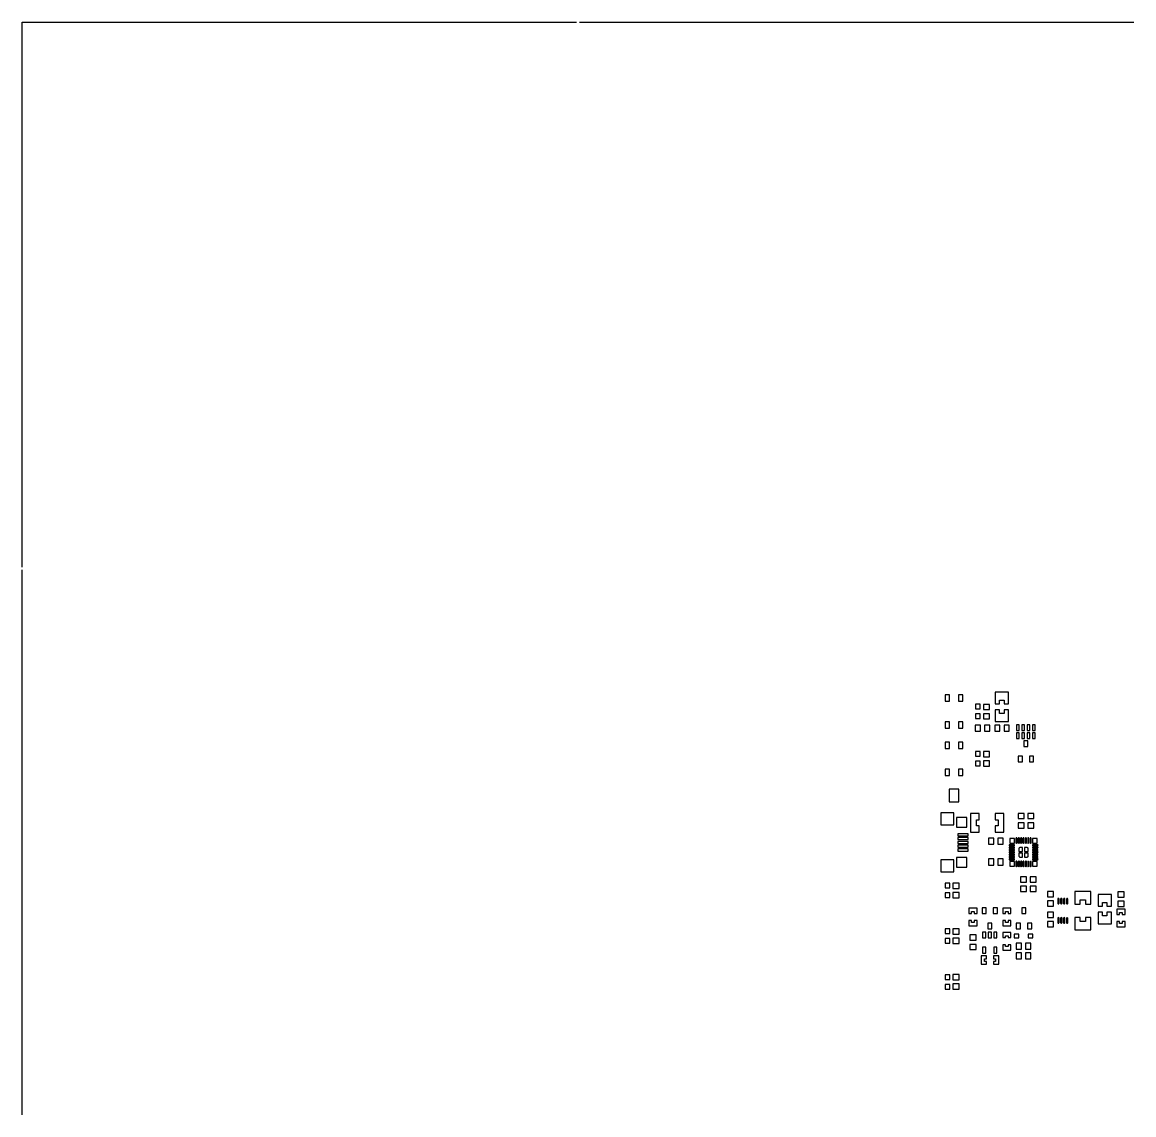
# Model space of a CAD drawing. Extents: x -171 to 209, y -140 to 140.
# Drawn here: x -170.5 to 19.2, y -46.8 to 139.7 of the extents above; entities that cross this region are included whole.
import ezdxf

# ---------------------------------------------------------------- set-up
doc = ezdxf.new("R2010")
doc.units = 0
doc.header["$MEASUREMENT"] = 0
doc.layers.get('0').update_dxf_attribs({"linetype": 'CONTINUOUS'})

msp = doc.modelspace()

# ---------------------------------------------------------------- linework, layer by layer
for points in [[(-170.530488, 139.697998), (-75.905493, 139.697998)], [(-170.530488, 46.697998), (-170.530488, 139.697998)], [(-75.405503, 139.697998), (19.219503, 139.697998)], [(-170.530488, -46.801997), (-170.530488, 46.197998)], [(-12.22, 24.87), (-12.97, 24.87), (-12.97, 24.87), (-12.97, 23.8), (-12.97, 23.8), (-12.22, 23.8), (-12.22, 23.8), (-12.22, 24.87)], [(-9.97, 24.87), (-10.72, 24.87), (-10.72, 24.87), (-10.72, 23.8), (-10.72, 23.8), (-9.97, 23.8), (-9.97, 23.8), (-9.97, 24.87)], [(-2.16, 25.35), (-4.44, 25.35), (-4.44, 25.35), (-4.44, 23.32), (-4.44, 23.32), (-3.68, 23.32), (-3.68, 23.32), (-3.68, 24), (-3.68, 24), (-2.92, 24), (-2.92, 24), (-2.92, 23.32), (-2.92, 23.32), (-2.16, 23.32), (-2.16, 23.32), (-2.16, 25.35)], [(-6.99, 23.27), (-7.79, 23.27), (-7.79, 23.27), (-7.79, 22.48), (-7.79, 22.48), (-6.99, 22.48), (-6.99, 22.48), (-6.99, 23.27)], [(-5.41, 23.26), (-6.46, 23.26), (-6.46, 23.26), (-6.46, 22.36), (-6.46, 22.36), (-5.41, 22.36), (-5.41, 22.36), (-5.41, 23.26)], [(-6.99, 21.62), (-7.79, 21.62), (-7.79, 21.62), (-7.79, 20.83), (-7.79, 20.83), (-6.99, 20.83), (-6.99, 20.83), (-6.99, 21.62)], [(-5.41, 21.66), (-6.46, 21.66), (-6.46, 21.66), (-6.46, 20.76), (-6.46, 20.76), (-5.41, 20.76), (-5.41, 20.76), (-5.41, 21.66)], [(-2.16, 22.35), (-2.92, 22.35), (-2.92, 22.35), (-2.92, 21.67), (-2.92, 21.67), (-3.68, 21.67), (-3.68, 21.67), (-3.68, 22.35), (-3.68, 22.35), (-4.44, 22.35), (-4.44, 22.35), (-4.44, 20.32), (-4.44, 20.32), (-2.16, 20.32), (-2.16, 20.32), (-2.16, 22.35)], [(-12.22, 20.27), (-12.97, 20.27), (-12.97, 20.27), (-12.97, 19.2), (-12.97, 19.2), (-12.22, 19.2), (-12.22, 19.2), (-12.22, 20.27)], [(-9.97, 20.27), (-10.72, 20.27), (-10.72, 20.27), (-10.72, 19.2), (-10.72, 19.2), (-9.97, 19.2), (-9.97, 19.2), (-9.97, 20.27)], [(-6.95, 19.72), (-7.85, 19.72), (-7.85, 19.72), (-7.85, 18.67), (-7.85, 18.67), (-6.95, 18.67), (-6.95, 18.67), (-6.95, 19.72)], [(-5.35, 19.72), (-6.25, 19.72), (-6.25, 19.72), (-6.25, 18.67), (-6.25, 18.67), (-5.35, 18.67), (-5.35, 18.67), (-5.35, 19.72)], [(-3.62, 19.72), (-4.52, 19.72), (-4.52, 19.72), (-4.52, 18.67), (-4.52, 18.67), (-3.62, 18.67), (-3.62, 18.67), (-3.62, 19.72)], [(-2.03, 19.72), (-2.92, 19.72), (-2.92, 19.72), (-2.92, 18.67), (-2.92, 18.67), (-2.03, 18.67), (-2.03, 18.67), (-2.03, 19.72)], [(-0.34, 19.74), (-0.79, 19.74), (-0.79, 19.74), (-0.79, 18.79), (-0.79, 18.79), (-0.34, 18.79), (-0.34, 18.79), (-0.34, 19.74)], [(0.56, 19.74), (0.11, 19.74), (0.11, 19.74), (0.11, 18.79), (0.11, 18.79), (0.56, 18.79), (0.56, 18.79), (0.56, 19.74)], [(1.46, 19.74), (1.01, 19.74), (1.01, 19.74), (1.01, 18.79), (1.01, 18.79), (1.46, 18.79), (1.46, 18.79), (1.46, 19.74)], [(2.36, 19.74), (1.91, 19.74), (1.91, 19.74), (1.91, 18.79), (1.91, 18.79), (2.36, 18.79), (2.36, 18.79), (2.36, 19.74)], [(-0.34, 18.39), (-0.79, 18.39), (-0.79, 18.39), (-0.79, 17.44), (-0.79, 17.44), (-0.34, 17.44), (-0.34, 17.44), (-0.34, 18.39)], [(0.56, 18.39), (0.11, 18.39), (0.11, 18.39), (0.11, 17.44), (0.11, 17.44), (0.56, 17.44), (0.56, 17.44), (0.56, 18.39)], [(1.46, 18.39), (1.01, 18.39), (1.01, 18.39), (1.01, 17.44), (1.01, 17.44), (1.46, 17.44), (1.46, 17.44), (1.46, 18.39)], [(2.36, 18.39), (1.91, 18.39), (1.91, 18.39), (1.91, 17.44), (1.91, 17.44), (2.36, 17.44), (2.36, 17.44), (2.36, 18.39)], [(-12.22, 16.81), (-12.97, 16.81), (-12.97, 16.81), (-12.97, 15.73), (-12.97, 15.73), (-12.22, 15.73), (-12.22, 15.73), (-12.22, 16.81)], [(-9.97, 16.81), (-10.72, 16.81), (-10.72, 16.81), (-10.72, 15.73), (-10.72, 15.73), (-9.97, 15.73), (-9.97, 15.73), (-9.97, 16.81)], [(-6.99, 15.21), (-7.79, 15.21), (-7.79, 15.21), (-7.79, 14.41), (-7.79, 14.41), (-6.99, 14.41), (-6.99, 14.41), (-6.99, 15.21)], [(-5.41, 15.2), (-6.46, 15.2), (-6.46, 15.2), (-6.46, 14.3), (-6.46, 14.3), (-5.41, 14.3), (-5.41, 14.3), (-5.41, 15.2)], [(1.15, 17.03), (0.44, 17.03), (0.44, 17.03), (0.44, 16.04), (0.44, 16.04), (1.15, 16.04), (1.15, 16.04), (1.15, 17.03)], [(-6.99, 13.56), (-7.79, 13.56), (-7.79, 13.56), (-7.79, 12.76), (-7.79, 12.76), (-6.99, 12.76), (-6.99, 12.76), (-6.99, 13.56)], [(-5.41, 13.6), (-6.46, 13.6), (-6.46, 13.6), (-6.46, 12.7), (-6.46, 12.7), (-5.41, 12.7), (-5.41, 12.7), (-5.41, 13.6)], [(0.21, 14.41), (-0.5, 14.41), (-0.5, 14.41), (-0.5, 13.42), (-0.5, 13.42), (0.21, 13.42), (0.21, 13.42), (0.21, 14.41)], [(2.12, 14.41), (1.41, 14.41), (1.41, 14.41), (1.41, 13.42), (1.41, 13.42), (2.12, 13.42), (2.12, 13.42), (2.12, 14.41)], [(-12.22, 12.21), (-12.97, 12.21), (-12.97, 12.21), (-12.97, 11.13), (-12.97, 11.13), (-12.22, 11.13), (-12.22, 11.13), (-12.22, 12.21)], [(-9.97, 12.21), (-10.72, 12.21), (-10.72, 12.21), (-10.72, 11.13), (-10.72, 11.13), (-9.97, 11.13), (-9.97, 11.13), (-9.97, 12.21)], [(-10.63, 8.8), (-12.28, 8.8), (-12.28, 8.8), (-12.28, 6.6), (-12.28, 6.6), (-10.63, 6.6), (-10.63, 6.6), (-10.63, 8.8)], [(-11.49, 4.75), (-13.69, 4.75), (-13.69, 4.75), (-13.69, 2.7), (-13.69, 2.7), (-11.49, 2.7), (-11.49, 2.7), (-11.49, 4.75)], [(-9.25, 3.95), (-11.05, 3.95), (-11.05, 3.95), (-11.05, 2.3), (-11.05, 2.3), (-9.25, 2.3), (-9.25, 2.3), (-9.25, 3.95)], [(-7.15, 4.63), (-8.65, 4.63), (-8.65, 4.63), (-8.65, 1.43), (-8.65, 1.43), (-7.15, 1.43), (-7.15, 1.43), (-7.15, 2.5), (-7.15, 2.5), (-7.65, 2.5), (-7.65, 2.5), (-7.65, 3.56), (-7.65, 3.56), (-7.15, 3.56), (-7.15, 3.56), (-7.15, 4.63)], [(-2.95, 4.63), (-4.45, 4.63), (-4.45, 4.63), (-4.45, 3.56), (-4.45, 3.56), (-3.95, 3.56), (-3.95, 3.56), (-3.95, 2.5), (-3.95, 2.5), (-4.45, 2.5), (-4.45, 2.5), (-4.45, 1.43), (-4.45, 1.43), (-2.95, 1.43), (-2.95, 1.43), (-2.95, 4.63)], [(0.52, 4.65), (-0.52, 4.65), (-0.52, 4.65), (-0.52, 3.75), (-0.52, 3.75), (0.52, 3.75), (0.52, 3.75), (0.52, 4.65)], [(2.18, 4.65), (1.13, 4.65), (1.13, 4.65), (1.13, 3.75), (1.13, 3.75), (2.18, 3.75), (2.18, 3.75), (2.18, 4.65)], [(0.52, 3.05), (-0.52, 3.05), (-0.52, 3.05), (-0.52, 2.15), (-0.52, 2.15), (0.52, 2.15), (0.52, 2.15), (0.52, 3.05)], [(2.18, 3.05), (1.13, 3.05), (1.13, 3.05), (1.13, 2.15), (1.13, 2.15), (2.18, 2.15), (2.18, 2.15), (2.18, 3.05)], [(-9.05, 1.17), (-10.84, 1.17), (-10.84, 1.17), (-10.84, 0.82), (-10.84, 0.82), (-9.05, 0.82), (-9.05, 0.82), (-9.05, 1.17)], [(-9.05, 0.52), (-10.84, 0.52), (-10.84, 0.52), (-10.84, 0.17), (-10.84, 0.17), (-9.05, 0.17), (-9.05, 0.17), (-9.05, 0.52)], [(-4.67, 0.42), (-5.57, 0.42), (-5.57, 0.42), (-5.57, -0.63), (-5.57, -0.63), (-4.67, -0.63), (-4.67, -0.63), (-4.67, 0.42)], [(-3.07, 0.42), (-3.97, 0.42), (-3.97, 0.42), (-3.97, -0.63), (-3.97, -0.63), (-3.07, -0.63), (-3.07, -0.63), (-3.07, 0.42)], [(-1.16, 0.34), (-1.94, 0.34), (-1.94, 0.34), (-1.94, -0.44), (-1.94, -0.44), (-1.16, -0.44), (-1.16, -0.44), (-1.16, 0.34)], [(2.74, 0.34), (1.96, 0.34), (1.96, 0.34), (1.96, -0.44), (1.96, -0.44), (2.74, -0.44), (2.74, -0.44), (2.74, 0.34)], [(-9.05, -0.13), (-10.84, -0.13), (-10.84, -0.13), (-10.84, -0.48), (-10.84, -0.48), (-9.05, -0.48), (-9.05, -0.48), (-9.05, -0.13)], [(-9.05, -0.78), (-10.84, -0.78), (-10.84, -0.78), (-10.84, -1.13), (-10.84, -1.13), (-9.05, -1.13), (-9.05, -1.13), (-9.05, -0.78)], [(-9.05, -1.43), (-10.84, -1.43), (-10.84, -1.43), (-10.84, -1.78), (-10.84, -1.78), (-9.05, -1.78), (-9.05, -1.78), (-9.05, -1.43)], [(0.25, -1.19), (-0.2, -1.19), (-0.2, -1.19), (-0.24, -1.2), (-0.24, -1.2), (-0.28, -1.21), (-0.28, -1.21), (-0.32, -1.23), (-0.32, -1.23), (-0.35, -1.25), (-0.35, -1.25), (-0.37, -1.28), (-0.37, -1.28), (-0.39, -1.32), (-0.39, -1.32), (-0.4, -1.36), (-0.4, -1.36), (-0.41, -1.4), (-0.41, -1.4), (-0.41, -1.85), (-0.41, -1.85), (0.25, -1.85), (0.25, -1.85), (0.25, -1.19)], [(1, -1.19), (0.55, -1.19), (0.55, -1.19), (0.55, -1.85), (0.55, -1.85), (1.21, -1.85), (1.21, -1.85), (1.21, -1.4), (1.21, -1.4), (1.2, -1.36), (1.2, -1.36), (1.19, -1.32), (1.19, -1.32), (1.17, -1.28), (1.17, -1.28), (1.15, -1.25), (1.15, -1.25), (1.12, -1.23), (1.12, -1.23), (1.08, -1.21), (1.08, -1.21), (1.04, -1.2), (1.04, -1.2), (1, -1.19)], [(-11.49, -3.3), (-13.69, -3.3), (-13.69, -3.3), (-13.69, -5.35), (-13.69, -5.35), (-11.49, -5.35), (-11.49, -5.35), (-11.49, -3.3)], [(-9.25, -2.9), (-11.05, -2.9), (-11.05, -2.9), (-11.05, -4.55), (-11.05, -4.55), (-9.25, -4.55), (-9.25, -4.55), (-9.25, -2.9)], [(-4.67, -3.13), (-5.57, -3.13), (-5.57, -3.13), (-5.57, -4.18), (-5.57, -4.18), (-4.67, -4.18), (-4.67, -4.18), (-4.67, -3.13)], [(-3.07, -3.13), (-3.97, -3.13), (-3.97, -3.13), (-3.97, -4.18), (-3.97, -4.18), (-3.07, -4.18), (-3.07, -4.18), (-3.07, -3.13)], [(-1.16, -3.56), (-1.94, -3.56), (-1.94, -3.56), (-1.94, -4.34), (-1.94, -4.34), (-1.16, -4.34), (-1.16, -4.34), (-1.16, -3.56)], [(0.25, -2.15), (-0.41, -2.15), (-0.41, -2.15), (-0.41, -2.6), (-0.41, -2.6), (-0.4, -2.64), (-0.4, -2.64), (-0.39, -2.68), (-0.39, -2.68), (-0.37, -2.72), (-0.37, -2.72), (-0.35, -2.75), (-0.35, -2.75), (-0.32, -2.77), (-0.32, -2.77), (-0.28, -2.79), (-0.28, -2.79), (-0.24, -2.8), (-0.24, -2.8), (-0.2, -2.81), (-0.2, -2.81), (0.25, -2.81), (0.25, -2.81), (0.25, -2.15)], [(1.21, -2.15), (0.55, -2.15), (0.55, -2.15), (0.55, -2.81), (0.55, -2.81), (1, -2.81), (1, -2.81), (1.04, -2.8), (1.04, -2.8), (1.08, -2.79), (1.08, -2.79), (1.12, -2.77), (1.12, -2.77), (1.15, -2.75), (1.15, -2.75), (1.17, -2.72), (1.17, -2.72), (1.19, -2.68), (1.19, -2.68), (1.2, -2.64), (1.2, -2.64), (1.21, -2.6), (1.21, -2.6), (1.21, -2.15)], [(2.74, -3.56), (1.96, -3.56), (1.96, -3.56), (1.96, -4.34), (1.96, -4.34), (2.74, -4.34), (2.74, -4.34), (2.74, -3.56)], [(-12.2, -7.27), (-13, -7.27), (-13, -7.27), (-13, -8.07), (-13, -8.07), (-12.2, -8.07), (-12.2, -8.07), (-12.2, -7.27)], [(-10.61, -7.27), (-11.66, -7.27), (-11.66, -7.27), (-11.66, -8.17), (-11.66, -8.17), (-10.61, -8.17), (-10.61, -8.17), (-10.61, -7.27)], [(0.93, -6.17), (-0.13, -6.17), (-0.13, -6.17), (-0.13, -7.07), (-0.13, -7.07), (0.93, -7.07), (0.93, -7.07), (0.93, -6.17)], [(2.58, -6.17), (1.53, -6.17), (1.53, -6.17), (1.53, -7.07), (1.53, -7.07), (2.58, -7.07), (2.58, -7.07), (2.58, -6.17)], [(-12.2, -8.92), (-13, -8.92), (-13, -8.92), (-13, -9.72), (-13, -9.72), (-12.2, -9.72), (-12.2, -9.72), (-12.2, -8.92)], [(-10.61, -8.87), (-11.66, -8.87), (-11.66, -8.87), (-11.66, -9.77), (-11.66, -9.77), (-10.61, -9.77), (-10.61, -9.77), (-10.61, -8.87)], [(0.93, -7.77), (-0.13, -7.77), (-0.13, -7.77), (-0.13, -8.67), (-0.13, -8.67), (0.93, -8.67), (0.93, -8.67), (0.93, -7.77)], [(2.58, -7.77), (1.53, -7.77), (1.53, -7.77), (1.53, -8.67), (1.53, -8.67), (2.58, -8.67), (2.58, -8.67), (2.58, -7.77)], [(5.53, -8.71), (4.48, -8.71), (4.48, -8.71), (4.48, -9.61), (4.48, -9.61), (5.53, -9.61), (5.53, -9.61), (5.53, -8.71)], [(11.89, -8.68), (9.14, -8.68), (9.14, -8.68), (9.14, -10.84), (9.14, -10.84), (10.06, -10.84), (10.06, -10.84), (10.06, -10.12), (10.06, -10.12), (10.97, -10.12), (10.97, -10.12), (10.97, -10.84), (10.97, -10.84), (11.89, -10.84), (11.89, -10.84), (11.89, -8.68)], [(15.41, -9.19), (13.12, -9.19), (13.12, -9.19), (13.12, -11.22), (13.12, -11.22), (13.88, -11.22), (13.88, -11.22), (13.88, -10.55), (13.88, -10.55), (14.64, -10.55), (14.64, -10.55), (14.64, -11.22), (14.64, -11.22), (15.41, -11.22), (15.41, -11.22), (15.41, -9.19)], [(17.56, -8.74), (16.5, -8.74), (16.5, -8.74), (16.5, -9.63), (16.5, -9.63), (17.56, -9.63), (17.56, -9.63), (17.56, -8.74)], [(5.53, -10.31), (4.48, -10.31), (4.48, -10.31), (4.48, -11.21), (4.48, -11.21), (5.53, -11.21), (5.53, -11.21), (5.53, -10.31)], [(17.56, -10.33), (16.5, -10.33), (16.5, -10.33), (16.5, -11.23), (16.5, -11.23), (17.56, -11.23), (17.56, -11.23), (17.56, -10.33)], [(-7.53, -11.53), (-8.93, -11.53), (-8.93, -11.53), (-8.93, -12.42), (-8.93, -12.42), (-8.47, -12.42), (-8.47, -12.42), (-8.47, -12.12), (-8.47, -12.12), (-8, -12.12), (-8, -12.12), (-8, -12.42), (-8, -12.42), (-7.53, -12.42), (-7.53, -12.42), (-7.53, -11.53)], [(-5.97, -11.48), (-6.68, -11.48), (-6.68, -11.48), (-6.68, -12.47), (-6.68, -12.47), (-5.97, -12.47), (-5.97, -12.47), (-5.97, -11.48)], [(-4.06, -11.48), (-4.78, -11.48), (-4.78, -11.48), (-4.78, -12.47), (-4.78, -12.47), (-4.06, -12.47), (-4.06, -12.47), (-4.06, -11.48)], [(-1.75, -11.53), (-3.15, -11.53), (-3.15, -11.53), (-3.15, -12.42), (-3.15, -12.42), (-2.68, -12.42), (-2.68, -12.42), (-2.68, -12.12), (-2.68, -12.12), (-2.22, -12.12), (-2.22, -12.12), (-2.22, -12.42), (-2.22, -12.42), (-1.75, -12.42), (-1.75, -12.42), (-1.75, -11.53)], [(0.82, -11.48), (0.11, -11.48), (0.11, -11.48), (0.11, -12.47), (0.11, -12.47), (0.82, -12.47), (0.82, -12.47), (0.82, -11.48)], [(5.53, -12.23), (4.48, -12.23), (4.48, -12.23), (4.48, -13.13), (4.48, -13.13), (5.53, -13.13), (5.53, -13.13), (5.53, -12.23)], [(11.89, -13.1), (10.97, -13.1), (10.97, -13.1), (10.97, -13.82), (10.97, -13.82), (10.06, -13.82), (10.06, -13.82), (10.06, -13.1), (10.06, -13.1), (9.14, -13.1), (9.14, -13.1), (9.14, -15.26), (9.14, -15.26), (11.89, -15.26), (11.89, -15.26), (11.89, -13.1)], [(15.41, -12.19), (14.64, -12.19), (14.64, -12.19), (14.64, -12.87), (14.64, -12.87), (13.88, -12.87), (13.88, -12.87), (13.88, -12.19), (13.88, -12.19), (13.12, -12.19), (13.12, -12.19), (13.12, -14.22), (13.12, -14.22), (15.41, -14.22), (15.41, -14.22), (15.41, -12.19)], [(17.73, -11.7), (16.33, -11.7), (16.33, -11.7), (16.33, -12.59), (16.33, -12.59), (16.8, -12.59), (16.8, -12.59), (16.8, -12.29), (16.8, -12.29), (17.26, -12.29), (17.26, -12.29), (17.26, -12.59), (17.26, -12.59), (17.73, -12.59), (17.73, -12.59), (17.73, -11.7)], [(-12.2, -15.08), (-13, -15.08), (-13, -15.08), (-13, -15.88), (-13, -15.88), (-12.2, -15.88), (-12.2, -15.88), (-12.2, -15.08)], [(-10.61, -15.08), (-11.66, -15.08), (-11.66, -15.08), (-11.66, -15.98), (-11.66, -15.98), (-10.61, -15.98), (-10.61, -15.98), (-10.61, -15.08)], [(-7.53, -13.66), (-8, -13.66), (-8, -13.66), (-8, -13.96), (-8, -13.96), (-8.47, -13.96), (-8.47, -13.96), (-8.47, -13.66), (-8.47, -13.66), (-8.93, -13.66), (-8.93, -13.66), (-8.93, -14.55), (-8.93, -14.55), (-7.53, -14.55), (-7.53, -14.55), (-7.53, -13.66)], [(-5, -14.09), (-5.72, -14.09), (-5.72, -14.09), (-5.72, -15.08), (-5.72, -15.08), (-5, -15.08), (-5, -15.08), (-5, -14.09)], [(-1.75, -13.66), (-2.22, -13.66), (-2.22, -13.66), (-2.22, -13.96), (-2.22, -13.96), (-2.69, -13.96), (-2.69, -13.96), (-2.69, -13.66), (-2.69, -13.66), (-3.15, -13.66), (-3.15, -13.66), (-3.15, -14.55), (-3.15, -14.55), (-1.75, -14.55), (-1.75, -14.55), (-1.75, -13.66)], [(-0.12, -14.09), (-0.83, -14.09), (-0.83, -14.09), (-0.83, -15.08), (-0.83, -15.08), (-0.12, -15.08), (-0.12, -15.08), (-0.12, -14.09)], [(1.79, -14.09), (1.08, -14.09), (1.08, -14.09), (1.08, -15.08), (1.08, -15.08), (1.79, -15.08), (1.79, -15.08), (1.79, -14.09)], [(5.53, -13.83), (4.48, -13.83), (4.48, -13.83), (4.48, -14.73), (4.48, -14.73), (5.53, -14.73), (5.53, -14.73), (5.53, -13.83)], [(17.73, -13.83), (17.26, -13.83), (17.26, -13.83), (17.26, -14.13), (17.26, -14.13), (16.8, -14.13), (16.8, -14.13), (16.8, -13.83), (16.8, -13.83), (16.33, -13.83), (16.33, -13.83), (16.33, -14.72), (16.33, -14.72), (17.73, -14.72), (17.73, -14.72), (17.73, -13.83)], [(-12.2, -16.73), (-13, -16.73), (-13, -16.73), (-13, -17.53), (-13, -17.53), (-12.2, -17.53), (-12.2, -17.53), (-12.2, -16.73)], [(-10.61, -16.68), (-11.66, -16.68), (-11.66, -16.68), (-11.66, -17.58), (-11.66, -17.58), (-10.61, -17.58), (-10.61, -17.58), (-10.61, -16.68)], [(-7.7, -16.11), (-8.74, -16.11), (-8.74, -16.11), (-8.74, -17.01), (-8.74, -17.01), (-7.7, -17.01), (-7.7, -17.01), (-7.7, -16.11)], [(-6.04, -15.61), (-6.59, -15.61), (-6.59, -15.61), (-6.59, -16.61), (-6.59, -16.61), (-6.04, -16.61), (-6.04, -16.61), (-6.04, -15.61)], [(-5.08, -15.61), (-5.63, -15.61), (-5.63, -15.61), (-5.63, -16.61), (-5.63, -16.61), (-5.08, -16.61), (-5.08, -16.61), (-5.08, -15.61)], [(-4.14, -15.61), (-4.69, -15.61), (-4.69, -15.61), (-4.69, -16.61), (-4.69, -16.61), (-4.14, -16.61), (-4.14, -16.61), (-4.14, -15.61)], [(-1.74, -15.67), (-3.14, -15.67), (-3.14, -15.67), (-3.14, -16.56), (-3.14, -16.56), (-2.67, -16.56), (-2.67, -16.56), (-2.67, -16.26), (-2.67, -16.26), (-2.21, -16.26), (-2.21, -16.26), (-2.21, -16.56), (-2.21, -16.56), (-1.74, -16.56), (-1.74, -16.56), (-1.74, -15.67)], [(-0.41, -16), (-1.21, -16), (-1.21, -16), (-1.21, -16.6), (-1.21, -16.6), (-0.41, -16.6), (-0.41, -16.6), (-0.41, -16)], [(1.99, -16), (1.19, -16), (1.19, -16), (1.19, -16.6), (1.19, -16.6), (1.99, -16.6), (1.99, -16.6), (1.99, -16)], [(-7.7, -17.71), (-8.74, -17.71), (-8.74, -17.71), (-8.74, -18.61), (-8.74, -18.61), (-7.7, -18.61), (-7.7, -18.61), (-7.7, -17.71)], [(-6.04, -18.21), (-6.59, -18.21), (-6.59, -18.21), (-6.59, -19.21), (-6.59, -19.21), (-6.04, -19.21), (-6.04, -19.21), (-6.04, -18.21)], [(-4.14, -18.21), (-4.69, -18.21), (-4.69, -18.21), (-4.69, -19.21), (-4.69, -19.21), (-4.14, -19.21), (-4.14, -19.21), (-4.14, -18.21)], [(-1.74, -17.8), (-2.21, -17.8), (-2.21, -17.8), (-2.21, -18.1), (-2.21, -18.1), (-2.68, -18.1), (-2.68, -18.1), (-2.68, -17.8), (-2.68, -17.8), (-3.14, -17.8), (-3.14, -17.8), (-3.14, -18.69), (-3.14, -18.69), (-1.74, -18.69), (-1.74, -18.69), (-1.74, -17.8)], [(0.04, -17.49), (-0.86, -17.49), (-0.86, -17.49), (-0.86, -18.54), (-0.86, -18.54), (0.04, -18.54), (0.04, -18.54), (0.04, -17.49)], [(1.64, -17.49), (0.74, -17.49), (0.74, -17.49), (0.74, -18.54), (0.74, -18.54), (1.64, -18.54), (1.64, -18.54), (1.64, -17.49)], [(-5.94, -19.69), (-6.83, -19.69), (-6.83, -19.69), (-6.83, -21.09), (-6.83, -21.09), (-5.94, -21.09), (-5.94, -21.09), (-5.94, -20.63), (-5.94, -20.63), (-6.24, -20.63), (-6.24, -20.63), (-6.24, -20.16), (-6.24, -20.16), (-5.94, -20.16), (-5.94, -20.16), (-5.94, -19.69)], [(-3.81, -19.69), (-4.7, -19.69), (-4.7, -19.69), (-4.7, -20.16), (-4.7, -20.16), (-4.4, -20.16), (-4.4, -20.16), (-4.4, -20.63), (-4.4, -20.63), (-4.7, -20.63), (-4.7, -20.63), (-4.7, -21.09), (-4.7, -21.09), (-3.81, -21.09), (-3.81, -21.09), (-3.81, -19.69)], [(0.04, -19.14), (-0.86, -19.14), (-0.86, -19.14), (-0.86, -20.19), (-0.86, -20.19), (0.04, -20.19), (0.04, -20.19), (0.04, -19.14)], [(1.64, -19.14), (0.74, -19.14), (0.74, -19.14), (0.74, -20.19), (0.74, -20.19), (1.64, -20.19), (1.64, -20.19), (1.64, -19.14)], [(-12.2, -22.89), (-13, -22.89), (-13, -22.89), (-13, -23.69), (-13, -23.69), (-12.2, -23.69), (-12.2, -23.69), (-12.2, -22.89)], [(-12.2, -24.54), (-13, -24.54), (-13, -24.54), (-13, -25.34), (-13, -25.34), (-12.2, -25.34), (-12.2, -25.34), (-12.2, -24.54)], [(-10.61, -22.84), (-11.66, -22.84), (-11.66, -22.84), (-11.66, -23.74), (-11.66, -23.74), (-10.61, -23.74), (-10.61, -23.74), (-10.61, -22.84)], [(-10.61, -24.44), (-11.66, -24.44), (-11.66, -24.44), (-11.66, -25.34), (-11.66, -25.34), (-10.61, -25.34), (-10.61, -25.34), (-10.61, -24.44)]]:
    msp.add_lwpolyline(points)
for points in [[(-0.71, 0.38, 1), (-0.9, 0.38), (-0.9, 0.38), (-0.9, -0.38), (-0.9, -0.38, 1), (-0.71, -0.38), (-0.71, -0.38), (-0.71, 0.38)], [(-0.3, 0.38, 1), (-0.49, 0.38), (-0.49, 0.38), (-0.49, -0.38), (-0.49, -0.38, 1), (-0.3, -0.38), (-0.3, -0.38), (-0.3, 0.38)], [(0.1, 0.38, 1), (-0.1, 0.38), (-0.1, 0.38), (-0.1, -0.38), (-0.1, -0.38, 1), (0.1, -0.38), (0.1, -0.38), (0.1, 0.38)], [(0.49, 0.38, 1), (0.3, 0.38), (0.3, 0.38), (0.3, -0.38), (0.3, -0.38, 1), (0.49, -0.38), (0.49, -0.38), (0.49, 0.38)], [(0.9, 0.38, 1), (0.71, 0.38), (0.71, 0.38), (0.71, -0.38), (0.71, -0.38, 1), (0.9, -0.38), (0.9, -0.38), (0.9, 0.38)], [(1.29, 0.38, 1), (1.11, 0.38), (1.11, 0.38), (1.11, -0.38), (1.11, -0.38, 1), (1.29, -0.38), (1.29, -0.38), (1.29, 0.38)], [(1.69, 0.38, 1), (1.51, 0.38), (1.51, 0.38), (1.51, -0.38), (1.51, -0.38, 1), (1.69, -0.38), (1.69, -0.38), (1.69, 0.38)], [(-1.22, -0.9, 1), (-1.22, -0.71), (-1.22, -0.71), (-1.98, -0.71), (-1.98, -0.71, 1), (-1.98, -0.9), (-1.98, -0.9), (-1.22, -0.9)], [(-1.22, -1.29, 1), (-1.22, -1.1), (-1.22, -1.1), (-1.98, -1.1), (-1.98, -1.1, 1), (-1.98, -1.29), (-1.98, -1.29), (-1.22, -1.29)], [(-1.22, -1.69, 1), (-1.22, -1.51), (-1.22, -1.51), (-1.98, -1.51), (-1.98, -1.51, 1), (-1.98, -1.69), (-1.98, -1.69), (-1.22, -1.69)], [(2.78, -0.9, 1), (2.78, -0.71), (2.78, -0.71), (2.02, -0.71), (2.02, -0.71, 1), (2.02, -0.9), (2.02, -0.9), (2.78, -0.9)], [(2.78, -1.29, 1), (2.78, -1.1), (2.78, -1.1), (2.02, -1.1), (2.02, -1.1, 1), (2.02, -1.29), (2.02, -1.29), (2.78, -1.29)], [(2.78, -1.69, 1), (2.78, -1.51), (2.78, -1.51), (2.02, -1.51), (2.02, -1.51, 1), (2.02, -1.69), (2.02, -1.69), (2.78, -1.69)], [(-1.22, -2.09, 1), (-1.22, -1.9), (-1.22, -1.9), (-1.98, -1.9), (-1.98, -1.9, 1), (-1.98, -2.09), (-1.98, -2.09), (-1.22, -2.09)], [(-1.22, -3.29, 1), (-1.22, -3.1), (-1.22, -3.1), (-1.98, -3.1), (-1.98, -3.1, 1), (-1.98, -3.29), (-1.98, -3.29), (-1.22, -3.29)], [(-1.22, -2.49, 1), (-1.22, -2.31), (-1.22, -2.31), (-1.98, -2.31), (-1.98, -2.31, 1), (-1.98, -2.49), (-1.98, -2.49), (-1.22, -2.49)], [(-1.22, -2.89, 1), (-1.22, -2.71), (-1.22, -2.71), (-1.98, -2.71), (-1.98, -2.71, 1), (-1.98, -2.89), (-1.98, -2.89), (-1.22, -2.89)], [(-0.71, -3.62, 1.010597), (-0.9, -3.62), (-0.9, -3.62), (-0.9, -4.38), (-0.9, -4.38, 0.989514), (-0.71, -4.38), (-0.71, -4.38), (-0.71, -3.62)], [(-0.3, -3.62, 1.010597), (-0.49, -3.62), (-0.49, -3.62), (-0.49, -4.38), (-0.49, -4.38, 0.989514), (-0.3, -4.38), (-0.3, -4.38), (-0.3, -3.62)], [(0.1, -3.62, 1.010051), (-0.1, -3.62), (-0.1, -3.62), (-0.1, -4.38), (-0.1, -4.38, 0.990049), (0.1, -4.38), (0.1, -4.38), (0.1, -3.62)], [(0.49, -3.62, 1.010597), (0.3, -3.62), (0.3, -3.62), (0.3, -4.38), (0.3, -4.38, 0.989514), (0.49, -4.38), (0.49, -4.38), (0.49, -3.62)], [(0.9, -3.62, 1.010597), (0.71, -3.62), (0.71, -3.62), (0.71, -4.38), (0.71, -4.38, 0.989514), (0.9, -4.38), (0.9, -4.38), (0.9, -3.62)], [(1.29, -3.62, 1.011174), (1.11, -3.62), (1.11, -3.62), (1.11, -4.38), (1.11, -4.38, 0.98895), (1.29, -4.38), (1.29, -4.38), (1.29, -3.62)], [(1.69, -3.62, 1.011174), (1.51, -3.62), (1.51, -3.62), (1.51, -4.38), (1.51, -4.38, 0.98895), (1.69, -4.38), (1.69, -4.38), (1.69, -3.62)], [(2.78, -2.09, 1), (2.78, -1.9), (2.78, -1.9), (2.02, -1.9), (2.02, -1.9, 1), (2.02, -2.09), (2.02, -2.09), (2.78, -2.09)], [(2.78, -3.29, 1), (2.78, -3.1), (2.78, -3.1), (2.02, -3.1), (2.02, -3.1, 1), (2.02, -3.29), (2.02, -3.29), (2.78, -3.29)], [(2.78, -2.49, 1), (2.78, -2.31), (2.78, -2.31), (2.02, -2.31), (2.02, -2.31, 1), (2.02, -2.49), (2.02, -2.49), (2.78, -2.49)], [(2.78, -2.89, 1), (2.78, -2.71), (2.78, -2.71), (2.02, -2.71), (2.02, -2.71, 1), (2.02, -2.89), (2.02, -2.89), (2.78, -2.89)], [(6.47, -9.99, 0.97531), (6.23, -9.99), (6.23, -9.99), (6.23, -10.7), (6.23, -10.7, 1.02532), (6.47, -10.7), (6.47, -10.7), (6.47, -9.99)], [(6.97, -9.99, 0.97531), (6.73, -9.99), (6.73, -9.99), (6.73, -10.7), (6.73, -10.7, 1.02532), (6.97, -10.7), (6.97, -10.7), (6.97, -9.99)], [(7.47, -9.99, 0.97531), (7.23, -9.99), (7.23, -9.99), (7.23, -10.7), (7.23, -10.7, 1.02532), (7.47, -10.7), (7.47, -10.7), (7.47, -9.99)], [(7.97, -9.99, 0.97531), (7.73, -9.99), (7.73, -9.99), (7.73, -10.7), (7.73, -10.7, 1.02532), (7.97, -10.7), (7.97, -10.7), (7.97, -9.99)], [(6.47, -13.25, 0.975315), (6.23, -13.25), (6.23, -13.25), (6.23, -13.96), (6.23, -13.96, 1.02532), (6.47, -13.96), (6.47, -13.96), (6.47, -13.25)], [(6.97, -13.25, 0.975315), (6.73, -13.25), (6.73, -13.25), (6.73, -13.96), (6.73, -13.96, 1.02532), (6.97, -13.96), (6.97, -13.96), (6.97, -13.25)], [(7.47, -13.25, 0.975315), (7.23, -13.25), (7.23, -13.25), (7.23, -13.96), (7.23, -13.96, 1.02532), (7.47, -13.96), (7.47, -13.96), (7.47, -13.25)], [(7.97, -13.25, 0.975315), (7.73, -13.25), (7.73, -13.25), (7.73, -13.96), (7.73, -13.96, 1.02532), (7.97, -13.96), (7.97, -13.96), (7.97, -13.25)]]:
    msp.add_lwpolyline(points, format="xyb")

doc.saveas('drawing.dxf')
